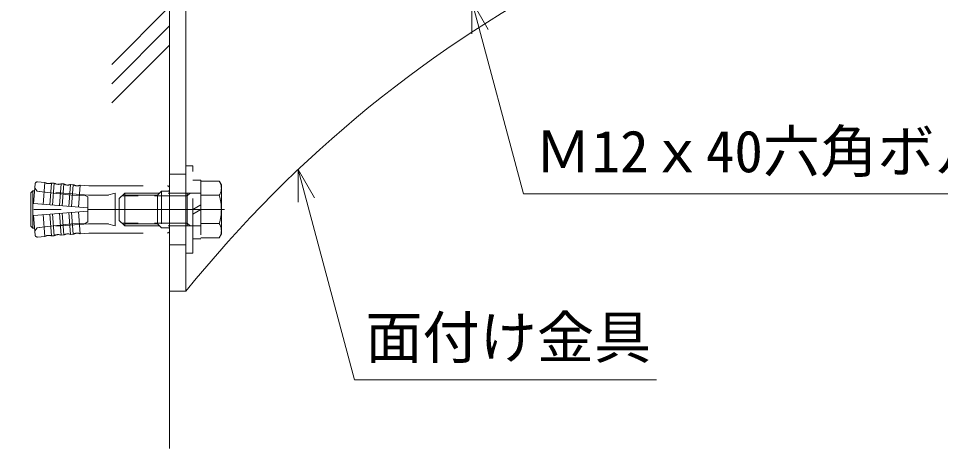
# Model space of a CAD drawing. Units: millimetres, scale not verified. Extents: x -4000 to 4000, y -2770 to 2770.
# Drawn here: x 174 to 851, y -1509 to -1194 of the extents above; entities that cross this region are included whole.
import ezdxf
from ezdxf.enums import TextEntityAlignment as Align

# ---------------------------------------------------------------- set-up
doc = ezdxf.new("R2010")
doc.units = ezdxf.units.MM
doc.header["$LTSCALE"] = 20
for name, pattern in [('CHAIN1', [8, 5, -1, 1, -1]), ('DASHED1', [1.8, 1.2, -0.6]), ('DASHED2', [3, 2, -1])]:
    doc.linetypes.add(name, pattern=pattern)
for name, color, linetype, lineweight in [('0-F_1-8', 3, 'Continuous', 9), ('1-3_寸法', 3, 'DASHED2', 9), ('1-7_2-1', 5, 'DASHED2', 9), ('1-F_2-0', 7, 'Continuous', 9), ('2-1_2-8', 3, 'Continuous', 9)]:
    doc.layers.add(name, color=color, linetype=linetype, lineweight=lineweight)
doc.styles.add('ＭＳ ゴシック', font='')
doc.styles.get('ＭＳ ゴシック').set_extended_font_data('MS Gothic')

msp = doc.modelspace()

# ---------------------------------------------------------------- linework, layer by layer
at = {"layer": '1-3_寸法', "color": 7}
for p, q in [((296.92, -1365.82), (296.92, -1301.82)), ((301.92, -1301.82), (296.92, -1301.82)), ((301.92, -1365.82), (301.92, -1301.82)), ((307.92, -1313.04), (321.31, -1313.04)), ((321.31, -1313.04), (322.92, -1315.82)), ((307.92, -1323.43), (321.31, -1323.43)), ((307.92, -1344.21), (321.31, -1344.21)), ((301.92, -1355.32), (307.92, -1355.32)), ((307.92, -1354.61), (321.31, -1354.61)), ((301.92, -1365.82), (296.92, -1365.82))]:
    msp.add_line(p, q, dxfattribs=at)
at = {"layer": '1-3_寸法'}
for p, q in [((187.89, -1313.59), (193.27, -1314.01)), ((184.52, -1320.02), (184.52, -1347.62)), ((186.17, -1315.06), (185.04, -1329.51)), ((192.02, -1330.06), (193.27, -1314.01)), ((197.01, -1330.45), (198.26, -1314.39)), ((198.26, -1314.39), (200.25, -1314.55)), ((199, -1330.6), (200.25, -1314.55)), ((203.99, -1330.99), (205.24, -1314.94)), ((205.24, -1314.94), (207.23, -1315.09)), ((207.23, -1315.09), (205.98, -1331.14)), ((212.22, -1315.48), (210.96, -1331.53)), ((212.22, -1315.48), (214.21, -1315.64)), ((212.96, -1331.69), (214.21, -1315.64)), ((217.94, -1332.08), (219.19, -1316.03)), ((219.19, -1316.03), (225.55, -1316.52)), ((225.55, -1316.52), (283.32, -1316.52)), ((284.92, -1318.12), (284.92, -1349.52)), ((185.04, -1329.51), (224.92, -1332.62)), ((224.92, -1332.62), (224.92, -1335.02)), ((185.04, -1338.13), (224.92, -1335.02)), ((186.17, -1352.58), (185.04, -1338.13)), ((192.02, -1337.58), (193.27, -1353.64)), ((197.01, -1337.2), (198.26, -1353.25)), ((199, -1337.04), (200.25, -1353.09)), ((203.99, -1336.65), (205.24, -1352.7)), ((207.23, -1352.55), (205.98, -1336.5)), ((212.22, -1352.16), (210.96, -1336.11)), ((212.96, -1335.95), (214.21, -1352)), ((217.94, -1335.56), (219.19, -1351.62)), ((187.89, -1354.06), (193.27, -1353.64)), ((198.26, -1353.25), (200.25, -1353.09)), ((205.24, -1352.7), (207.23, -1352.55)), ((212.22, -1352.16), (214.21, -1352)), ((219.19, -1351.62), (225.55, -1351.12)), ((225.55, -1351.12), (283.32, -1351.12))]:
    msp.add_line(p, q, dxfattribs=at)
at = {"layer": '1-3_寸法', "linetype": 'Continuous'}
for p, q in [((185.77, -1320.17), (184.52, -1320.02)), ((184.52, -1347.62), (182.92, -1346.02)), ((185.77, -1347.48), (184.52, -1347.62))]:
    msp.add_line(p, q, dxfattribs=at)
at = {"layer": '1-3_寸法', "linetype": 'DASHED1'}
for p, q in [((212.92, -1323.32), (185.77, -1320.17)), ((185.92, -1318.25), (187.76, -1320.4)), ((275.92, -1323.32), (278.92, -1320.32)), ((283.92, -1320.32), (278.92, -1320.32)), ((278.92, -1320.32), (278.92, -1347.32)), ((222.92, -1323.5), (212.92, -1323.32)), ((244.92, -1321.82), (239.32, -1323.32)), ((244.92, -1321.82), (244.92, -1345.82)), ((277.42, -1321.82), (244.92, -1321.82)), ((275.92, -1323.32), (275.92, -1344.32)), ((212.92, -1344.32), (185.77, -1347.48)), ((185.92, -1349.39), (187.76, -1347.24)), ((222.92, -1344.15), (212.92, -1344.32)), ((244.92, -1345.82), (239.32, -1344.32)), ((277.42, -1345.82), (244.92, -1345.82)), ((275.92, -1344.32), (278.92, -1347.32)), ((283.92, -1347.32), (278.92, -1347.32))]:
    msp.add_line(p, q, dxfattribs=at)
at = {"layer": '1-3_寸法', "color": 7, "linetype": 'DASHED1'}
for p, q in [((247.92, -1341.82), (247.92, -1325.82)), ((297.92, -1323.82), (249.92, -1323.82)), ((307.92, -1321.82), (251.92, -1321.82)), ((297.92, -1323.82), (299.92, -1321.82)), ((297.92, -1321.82), (297.92, -1345.82)), ((251.92, -1345.82), (247.92, -1341.82)), ((297.92, -1343.82), (249.92, -1343.82)), ((307.92, -1345.82), (251.92, -1345.82)), ((297.92, -1343.82), (299.92, -1345.82))]:
    msp.add_line(p, q, dxfattribs=at)
at = {"layer": '1-3_寸法', "color": 7, "linetype": 'Continuous'}
for p, q in [((301.92, -1333.82), (307.92, -1330.36)), ((301.92, -1337.28), (307.92, -1333.82))]:
    msp.add_line(p, q, dxfattribs=at)
at = {"layer": '1-3_寸法', "color": 7}
for points in [[(301.92, -1312.32), (307.92, -1312.32), (307.92, -1355.32)], [(321.31, -1354.61), (322.92, -1351.82), (322.92, -1315.82)]]:
    msp.add_lwpolyline(points, dxfattribs=at)
at = {"layer": '1-3_寸法'}
msp.add_lwpolyline([(184.52, -1320.02), (182.92, -1321.62), (182.92, -1346.02)], dxfattribs=at)
at = {"layer": '1-3_寸法', "linetype": 'DASHED1'}
for points in [[(275.92, -1323.32), (225.28, -1323.32), (187.76, -1320.4)], [(222.92, -1323.5), (224.92, -1324.65), (224.92, -1332.62)], [(222.92, -1344.15), (224.92, -1342.99), (224.92, -1335.02)], [(275.92, -1344.32), (225.28, -1344.32), (187.76, -1347.24)]]:
    msp.add_lwpolyline(points, dxfattribs=at)
at = {"layer": '1-3_寸法', "color": 7, "linetype": 'DASHED1'}
msp.add_lwpolyline([(251.92, -1345.82), (251.92, -1321.82), (247.92, -1325.82)], dxfattribs=at)
at = {"layer": '1-3_寸法'}
for centre, radius, start, end in [((187.76, -1315.18), 1.6, 85.545, 175.545), ((196.15, -1309.31), 5.51, 238.553, 292.536), ((203.13, -1309.85), 5.51, 238.553, 292.536), ((210.1, -1310.39), 5.51, 238.553, 292.536), ((217.08, -1310.94), 5.51, 238.553, 292.536), ((283.32, -1318.12), 1.6, 0, 90), ((187.76, -1352.46), 1.6, 184.455, 274.455), ((196.15, -1358.33), 5.51, 67.464, 121.447), ((203.13, -1357.79), 5.51, 67.464, 121.447), ((210.1, -1357.25), 5.51, 67.464, 121.447), ((217.08, -1356.7), 5.51, 67.464, 121.447), ((283.32, -1349.52), 1.6, 270, 0)]:
    msp.add_arc(centre, radius, start, end, dxfattribs=at)
at = {"layer": '1-3_寸法', "color": 7}
for centre, radius, start, end in [((313.72, -1318.23), 9.2, 325.61575, 34.38425), ((288.53, -1333.82), 34.39, 342.41205, 17.58795), ((313.72, -1349.41), 9.2, 325.61575, 34.38425)]:
    msp.add_arc(centre, radius, start, end, dxfattribs=at)
at = {"layer": '1-3_寸法', "linetype": 'DASHED1'}
for centre, start, end in [((283.92, -1319.32), 270, 0), ((283.92, -1348.32), 0, 90)]:
    msp.add_arc(centre, 1, start, end, dxfattribs=at)
at = {"layer": '1-7_2-1', "linetype": 'Continuous'}
msp.add_line((284.92, -1023.82), (284.92, -1393.82), dxfattribs=at)
at = {"layer": '1-7_2-1'}
for p, q in [((296.92, -1307.82), (284.92, -1307.82)), ((296.92, -1359.82), (284.92, -1359.82))]:
    msp.add_line(p, q, dxfattribs=at)
at = {"layer": '1-7_2-1', "color": 3, "linetype": 'CHAIN1'}
msp.add_line((325.26, -1333.82), (173.9, -1333.82), dxfattribs=at)
at = {"layer": '1-7_2-1', "linetype": 'Continuous'}
msp.add_lwpolyline([(296.92, -1023.82), (296.92, -1393.82), (284.92, -1393.82)], dxfattribs=at)
msp.add_arc((1002.79, -1961.79), 906, 117.03892, 141.17814, dxfattribs=at)
at = {"layer": '1-F_2-0'}
for p, q in [((284.92, -1509.38), (284.92, -1164.82)), ((284.92, -1184.87), (242.5, -1227.3)), ((284.92, -1199.01), (242.5, -1241.44)), ((284.92, -1213.15), (242.5, -1255.58))]:
    msp.add_line(p, q, dxfattribs=at)
at = {"layer": '2-1_2-8'}
for p, q in [((506.92, -1180.82), (544.84, -1322.33)), ((506.92, -1180.82), (518.92, -1201.61)), ((506.92, -1180.82), (506.92, -1204.82)), ((379.24, -1304.51), (420.63, -1458.99)), ((379.24, -1304.51), (391.24, -1325.29)), ((379.24, -1304.51), (379.24, -1328.51)), ((544.84, -1322.33), (928.49, -1322.33)), ((420.63, -1458.99), (642.47, -1458.99))]:
    msp.add_line(p, q, dxfattribs=at)

# ---------------------------------------------------------------- texts
at = {"layer": '0-F_1-8', "color": 4, "style": 'ＭＳ ゴシック'}
for s, p in [('Ｍ12ｘ40六角ボルト', (552.84, -1315.74)), ('面付け金具', (428.63, -1452.4))]:
    msp.add_text(s, height=30.79, dxfattribs=at).set_placement(p, align=Align.BOTTOM_LEFT)

doc.saveas('drawing.dxf')
